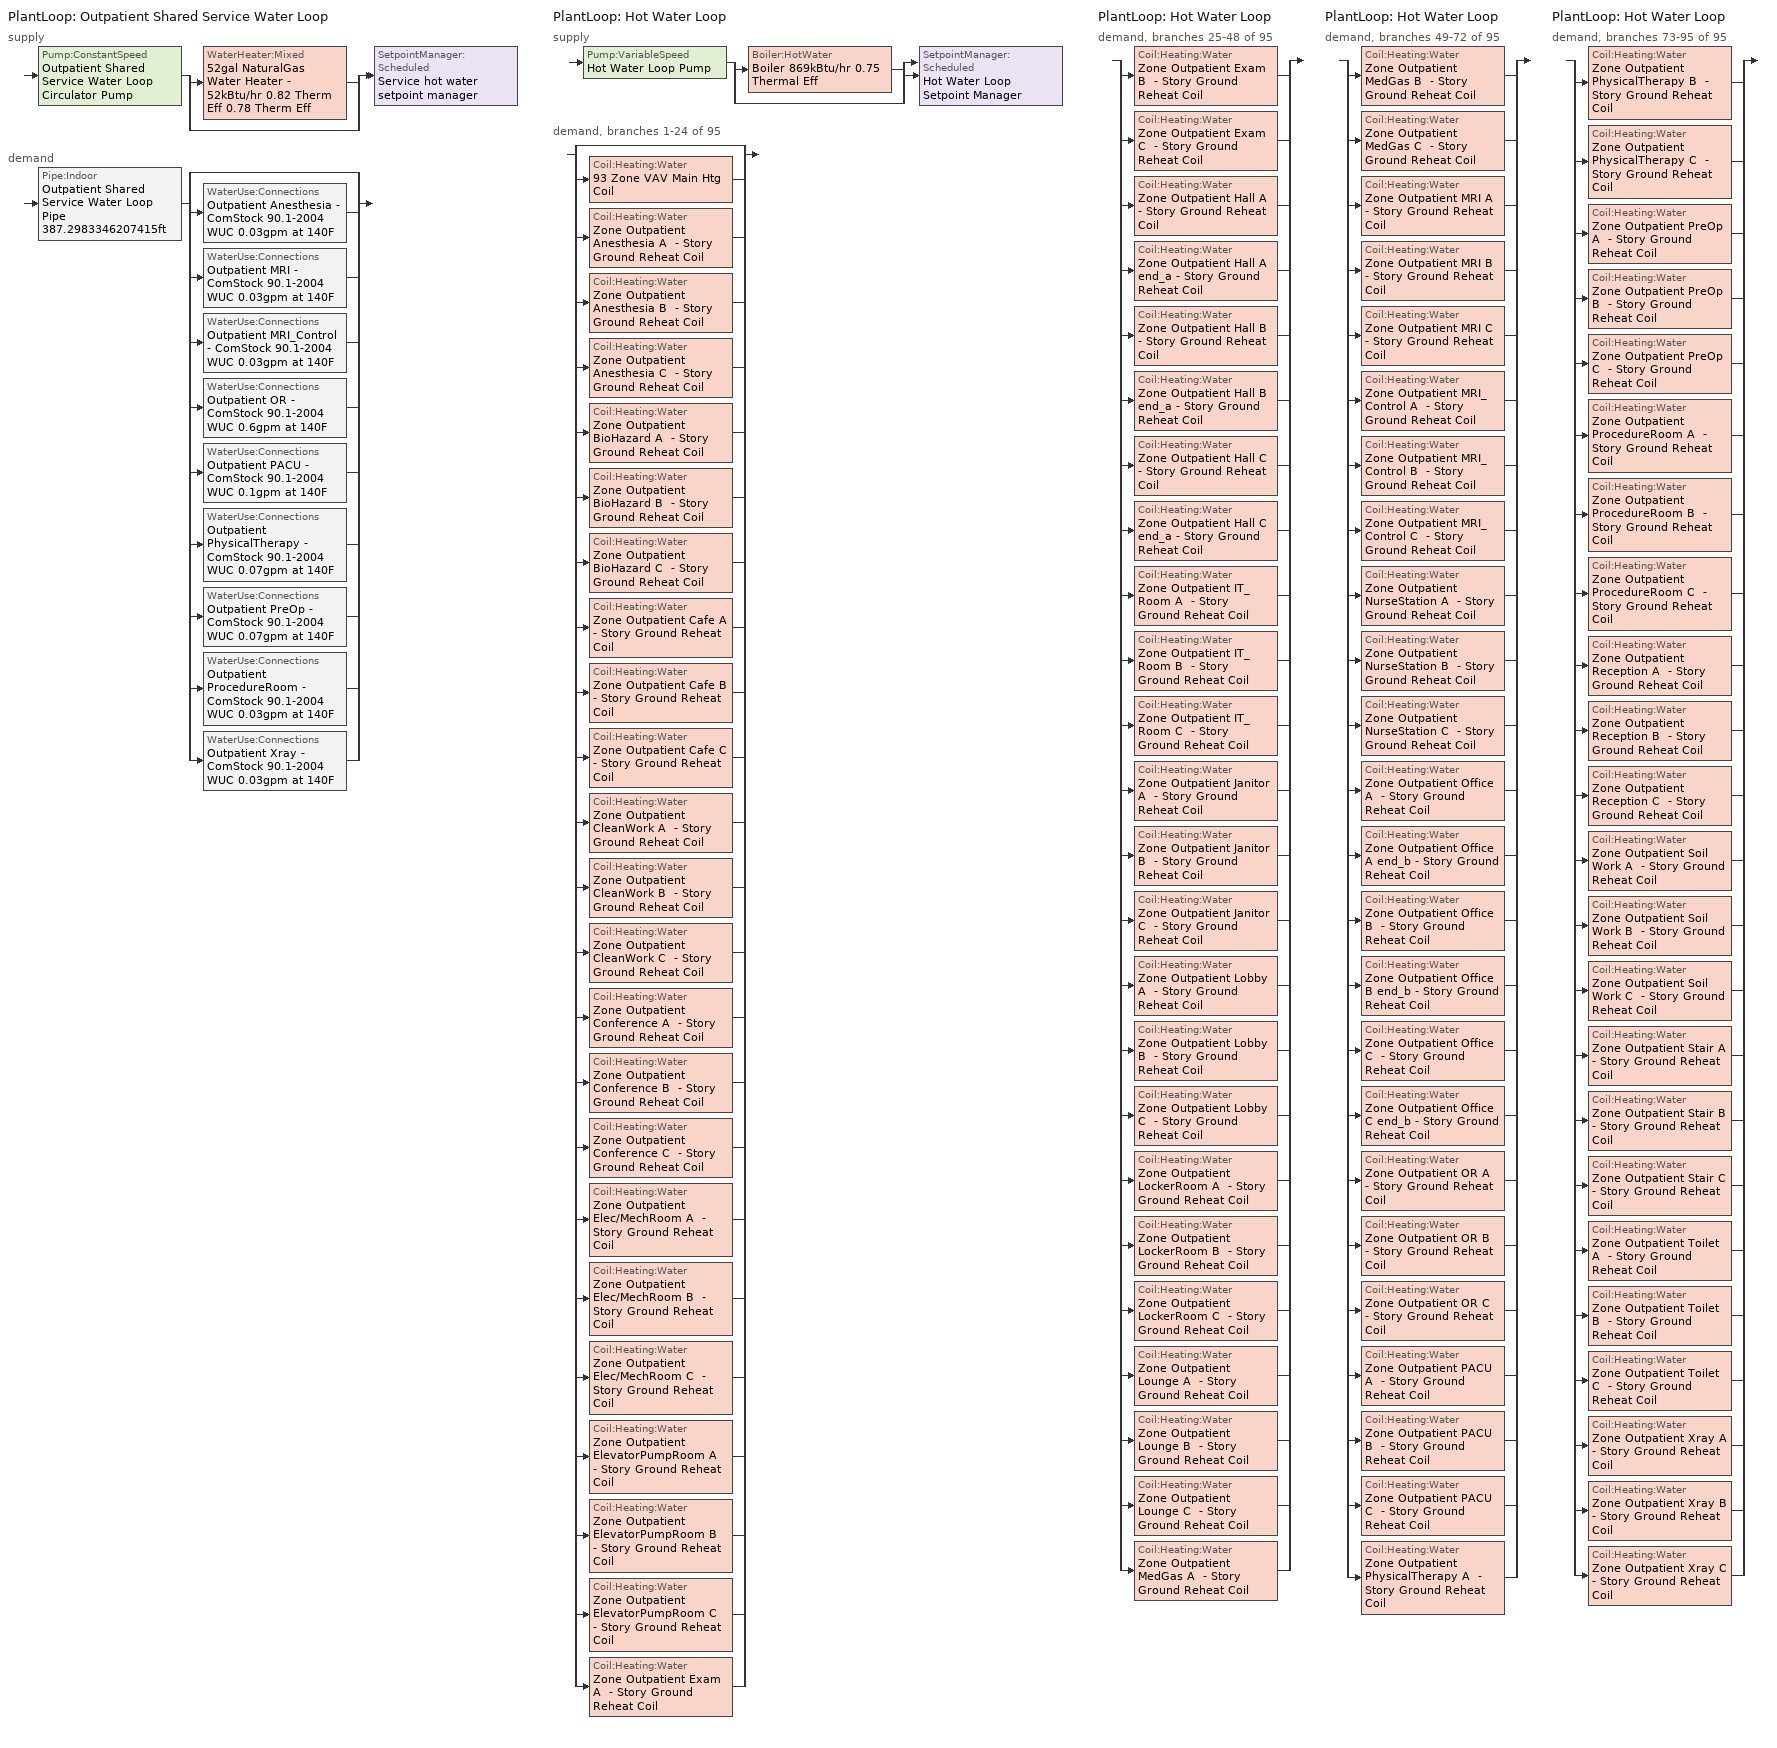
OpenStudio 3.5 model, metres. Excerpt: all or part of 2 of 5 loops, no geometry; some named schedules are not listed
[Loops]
PlantLoop 'Outpatient Shared Service Water Loop'
 supply: Pump:ConstantSpeed 'Outpatient Shared Service Water Loop Circulator Pump' > split
  | WaterHeater:Mixed '52gal NaturalGas Water Heater - 52kBtu/hr 0.82 Therm Eff 0.78 Therm Eff'
  | bypass
  join > SetpointManager:Scheduled 'Service hot water setpoint manager'
 demand: Pipe:Indoor 'Outpatient Shared Service Water Loop Pipe 387.2983346207415ft' > split
  | bypass
  | WaterUse:Connections 'Outpatient Anesthesia - ComStock 90.1-2004 WUC 0.03gpm at 140F'
  | WaterUse:Connections 'Outpatient MRI - ComStock 90.1-2004 WUC 0.03gpm at 140F'
  | WaterUse:Connections 'Outpatient MRI_Control - ComStock 90.1-2004 WUC 0.03gpm at 140F'
  | WaterUse:Connections 'Outpatient OR - ComStock 90.1-2004 WUC 0.6gpm at 140F'
  | WaterUse:Connections 'Outpatient PACU - ComStock 90.1-2004 WUC 0.1gpm at 140F'
  | WaterUse:Connections 'Outpatient PhysicalTherapy - ComStock 90.1-2004 WUC 0.07gpm at 140F'
  | WaterUse:Connections 'Outpatient PreOp - ComStock 90.1-2004 WUC 0.07gpm at 140F'
  | WaterUse:Connections 'Outpatient ProcedureRoom - ComStock 90.1-2004 WUC 0.03gpm at 140F'
  | WaterUse:Connections 'Outpatient Xray - ComStock 90.1-2004 WUC 0.03gpm at 140F'
PlantLoop 'Hot Water Loop'
 supply: Pump:VariableSpeed 'Hot Water Loop Pump' > split
  | Boiler:HotWater 'Boiler 869kBtu/hr 0.75 Thermal Eff'
  | bypass
  join > SetpointManager:Scheduled 'Hot Water Loop Setpoint Manager'
 demand, branches 1-24 of 95: split
  | bypass
  | Coil:Heating:Water '93 Zone VAV Main Htg Coil'
  | Coil:Heating:Water 'Zone Outpatient Anesthesia A  - Story Ground Reheat Coil'
  | Coil:Heating:Water 'Zone Outpatient Anesthesia B  - Story Ground Reheat Coil'
  | Coil:Heating:Water 'Zone Outpatient Anesthesia C  - Story Ground Reheat Coil'
  | Coil:Heating:Water 'Zone Outpatient BioHazard A  - Story Ground Reheat Coil'
  | Coil:Heating:Water 'Zone Outpatient BioHazard B  - Story Ground Reheat Coil'
  | Coil:Heating:Water 'Zone Outpatient BioHazard C  - Story Ground Reheat Coil'
  | Coil:Heating:Water 'Zone Outpatient Cafe A  - Story Ground Reheat Coil'
  | Coil:Heating:Water 'Zone Outpatient Cafe B  - Story Ground Reheat Coil'
  | Coil:Heating:Water 'Zone Outpatient Cafe C  - Story Ground Reheat Coil'
  | Coil:Heating:Water 'Zone Outpatient CleanWork A  - Story Ground Reheat Coil'
  | Coil:Heating:Water 'Zone Outpatient CleanWork B  - Story Ground Reheat Coil'
  | Coil:Heating:Water 'Zone Outpatient CleanWork C  - Story Ground Reheat Coil'
  | Coil:Heating:Water 'Zone Outpatient Conference A  - Story Ground Reheat Coil'
  | Coil:Heating:Water 'Zone Outpatient Conference B  - Story Ground Reheat Coil'
  | Coil:Heating:Water 'Zone Outpatient Conference C  - Story Ground Reheat Coil'
  | Coil:Heating:Water 'Zone Outpatient Elec/MechRoom A  - Story Ground Reheat Coil'
  | Coil:Heating:Water 'Zone Outpatient Elec/MechRoom B  - Story Ground Reheat Coil'
  | Coil:Heating:Water 'Zone Outpatient Elec/MechRoom C  - Story Ground Reheat Coil'
  | Coil:Heating:Water 'Zone Outpatient ElevatorPumpRoom A  - Story Ground Reheat Coil'
  | Coil:Heating:Water 'Zone Outpatient ElevatorPumpRoom B  - Story Ground Reheat Coil'
  | Coil:Heating:Water 'Zone Outpatient ElevatorPumpRoom C  - Story Ground Reheat Coil'
  | Coil:Heating:Water 'Zone Outpatient Exam A  - Story Ground Reheat Coil'
PlantLoop 'Hot Water Loop'
 demand, branches 25-48 of 95: split
  | Coil:Heating:Water 'Zone Outpatient Exam B  - Story Ground Reheat Coil'
  | Coil:Heating:Water 'Zone Outpatient Exam C  - Story Ground Reheat Coil'
  | Coil:Heating:Water 'Zone Outpatient Hall A  - Story Ground Reheat Coil'
  | Coil:Heating:Water 'Zone Outpatient Hall A end_a - Story Ground Reheat Coil'
  | Coil:Heating:Water 'Zone Outpatient Hall B  - Story Ground Reheat Coil'
  | Coil:Heating:Water 'Zone Outpatient Hall B end_a - Story Ground Reheat Coil'
  | Coil:Heating:Water 'Zone Outpatient Hall C  - Story Ground Reheat Coil'
  | Coil:Heating:Water 'Zone Outpatient Hall C end_a - Story Ground Reheat Coil'
  | Coil:Heating:Water 'Zone Outpatient IT_Room A  - Story Ground Reheat Coil'
  | Coil:Heating:Water 'Zone Outpatient IT_Room B  - Story Ground Reheat Coil'
  | Coil:Heating:Water 'Zone Outpatient IT_Room C  - Story Ground Reheat Coil'
  | Coil:Heating:Water 'Zone Outpatient Janitor A  - Story Ground Reheat Coil'
  | Coil:Heating:Water 'Zone Outpatient Janitor B  - Story Ground Reheat Coil'
  | Coil:Heating:Water 'Zone Outpatient Janitor C  - Story Ground Reheat Coil'
  | Coil:Heating:Water 'Zone Outpatient Lobby A  - Story Ground Reheat Coil'
  | Coil:Heating:Water 'Zone Outpatient Lobby B  - Story Ground Reheat Coil'
  | Coil:Heating:Water 'Zone Outpatient Lobby C  - Story Ground Reheat Coil'
  | Coil:Heating:Water 'Zone Outpatient LockerRoom A  - Story Ground Reheat Coil'
  | Coil:Heating:Water 'Zone Outpatient LockerRoom B  - Story Ground Reheat Coil'
  | Coil:Heating:Water 'Zone Outpatient LockerRoom C  - Story Ground Reheat Coil'
  | Coil:Heating:Water 'Zone Outpatient Lounge A  - Story Ground Reheat Coil'
  | Coil:Heating:Water 'Zone Outpatient Lounge B  - Story Ground Reheat Coil'
  | Coil:Heating:Water 'Zone Outpatient Lounge C  - Story Ground Reheat Coil'
  | Coil:Heating:Water 'Zone Outpatient MedGas A  - Story Ground Reheat Coil'
PlantLoop 'Hot Water Loop'
 demand, branches 49-72 of 95: split
  | Coil:Heating:Water 'Zone Outpatient MedGas B  - Story Ground Reheat Coil'
  | Coil:Heating:Water 'Zone Outpatient MedGas C  - Story Ground Reheat Coil'
  | Coil:Heating:Water 'Zone Outpatient MRI A  - Story Ground Reheat Coil'
  | Coil:Heating:Water 'Zone Outpatient MRI B  - Story Ground Reheat Coil'
  | Coil:Heating:Water 'Zone Outpatient MRI C  - Story Ground Reheat Coil'
  | Coil:Heating:Water 'Zone Outpatient MRI_Control A  - Story Ground Reheat Coil'
  | Coil:Heating:Water 'Zone Outpatient MRI_Control B  - Story Ground Reheat Coil'
  | Coil:Heating:Water 'Zone Outpatient MRI_Control C  - Story Ground Reheat Coil'
  | Coil:Heating:Water 'Zone Outpatient NurseStation A  - Story Ground Reheat Coil'
  | Coil:Heating:Water 'Zone Outpatient NurseStation B  - Story Ground Reheat Coil'
  | Coil:Heating:Water 'Zone Outpatient NurseStation C  - Story Ground Reheat Coil'
  | Coil:Heating:Water 'Zone Outpatient Office A  - Story Ground Reheat Coil'
  | Coil:Heating:Water 'Zone Outpatient Office A end_b - Story Ground Reheat Coil'
  | Coil:Heating:Water 'Zone Outpatient Office B  - Story Ground Reheat Coil'
  | Coil:Heating:Water 'Zone Outpatient Office B end_b - Story Ground Reheat Coil'
  | Coil:Heating:Water 'Zone Outpatient Office C  - Story Ground Reheat Coil'
  | Coil:Heating:Water 'Zone Outpatient Office C end_b - Story Ground Reheat Coil'
  | Coil:Heating:Water 'Zone Outpatient OR A  - Story Ground Reheat Coil'
  | Coil:Heating:Water 'Zone Outpatient OR B  - Story Ground Reheat Coil'
  | Coil:Heating:Water 'Zone Outpatient OR C  - Story Ground Reheat Coil'
  | Coil:Heating:Water 'Zone Outpatient PACU A  - Story Ground Reheat Coil'
  | Coil:Heating:Water 'Zone Outpatient PACU B  - Story Ground Reheat Coil'
  | Coil:Heating:Water 'Zone Outpatient PACU C  - Story Ground Reheat Coil'
  | Coil:Heating:Water 'Zone Outpatient PhysicalTherapy A  - Story Ground Reheat Coil'
PlantLoop 'Hot Water Loop'
 demand, branches 73-95 of 95: split
  | Coil:Heating:Water 'Zone Outpatient PhysicalTherapy B  - Story Ground Reheat Coil'
  | Coil:Heating:Water 'Zone Outpatient PhysicalTherapy C  - Story Ground Reheat Coil'
  | Coil:Heating:Water 'Zone Outpatient PreOp A  - Story Ground Reheat Coil'
  | Coil:Heating:Water 'Zone Outpatient PreOp B  - Story Ground Reheat Coil'
  | Coil:Heating:Water 'Zone Outpatient PreOp C  - Story Ground Reheat Coil'
  | Coil:Heating:Water 'Zone Outpatient ProcedureRoom A  - Story Ground Reheat Coil'
  | Coil:Heating:Water 'Zone Outpatient ProcedureRoom B  - Story Ground Reheat Coil'
  | Coil:Heating:Water 'Zone Outpatient ProcedureRoom C  - Story Ground Reheat Coil'
  | Coil:Heating:Water 'Zone Outpatient Reception A  - Story Ground Reheat Coil'
  | Coil:Heating:Water 'Zone Outpatient Reception B  - Story Ground Reheat Coil'
  | Coil:Heating:Water 'Zone Outpatient Reception C  - Story Ground Reheat Coil'
  | Coil:Heating:Water 'Zone Outpatient Soil Work A  - Story Ground Reheat Coil'
  | Coil:Heating:Water 'Zone Outpatient Soil Work B  - Story Ground Reheat Coil'
  | Coil:Heating:Water 'Zone Outpatient Soil Work C  - Story Ground Reheat Coil'
  | Coil:Heating:Water 'Zone Outpatient Stair A  - Story Ground Reheat Coil'
  | Coil:Heating:Water 'Zone Outpatient Stair B  - Story Ground Reheat Coil'
  | Coil:Heating:Water 'Zone Outpatient Stair C  - Story Ground Reheat Coil'
  | Coil:Heating:Water 'Zone Outpatient Toilet A  - Story Ground Reheat Coil'
  | Coil:Heating:Water 'Zone Outpatient Toilet B  - Story Ground Reheat Coil'
  | Coil:Heating:Water 'Zone Outpatient Toilet C  - Story Ground Reheat Coil'
  | Coil:Heating:Water 'Zone Outpatient Xray A  - Story Ground Reheat Coil'
  | Coil:Heating:Water 'Zone Outpatient Xray B  - Story Ground Reheat Coil'
  | Coil:Heating:Water 'Zone Outpatient Xray C  - Story Ground Reheat Coil'
[Construction]
Copper pipe 0.75in type L with 0.5in fiberglass batt: Fiberglass batt 0.5in, Copper pipe 0.75in type L
[Material] Roughness=Smooth; Thermal Absorptance=0.9; Solar Absorptance=0.7; Visible Absorptance=0.7
Name | Thickness {m} | Conductivity {W/m-K} | Density {kg/m3} | Specific Heat {J/kg-K}
Copper pipe 0.75in type L | 0.001143 | 386 | 8906.27 | 385.1856
Fiberglass batt 0.5in | 0.0127 | 0.0663448 | 11.2129 | 837.36
[Sizing:Zone] Zone Cooling Design Supply Air Temperature Input Method=SupplyAirTemperature; Zone Cooling Design Supply Air Temperature {C}=14; Zone Cooling Design Supply Air Temperature Difference {deltaC}=11.11; Zone Heating Design Supply Air Temperature Input Method=SupplyAirTemperature; Zone Heating Design Supply Air Temperature {C}=40; Zone Heating Design Supply Air Temperature Difference {deltaC}=11.11; Zone Cooling Design Supply Air Humidity Ratio {kg-H2O/kg-air}=0.0085; Zone Heating Design Supply Air Humidity Ratio {kg-H2O/kg-air}=0.008; Cooling Design Air Flow Method=DesignDay; Heating Design Air Flow Method=DesignDay; Account for Dedicated Outdoor Air System=No; Dedicated Outdoor Air System Control Strategy=NeutralSupplyAir; Dedicated Outdoor Air Low Setpoint Temperature for Design {C}=autosize; Dedicated Outdoor Air High Setpoint Temperature for Design {C}=autosize; Zone Load Sizing Method=Sensible Load Only No Latent Load; Zone Latent Cooling Design Supply Air Humidity Ratio Input Method=HumidityRatioDifference; Zone Cooling Design Supply Air Humidity Ratio Difference {kgWater/kgDryAir}=0.005; Zone Latent Heating Design Supply Air Humidity Ratio Input Method=HumidityRatioDifference; Zone Humidification Design Supply Air Humidity Ratio Difference {kgWater/kgDryAir}=0.005
Zone Outpatient DressingRoom A  - Story Ground; Zone Outpatient DressingRoom B  - Story Ground; Zone Outpatient DressingRoom C  - Story Ground
[WaterUse:Connections]
Name | Water Use Equipment Name 1
Outpatient Anesthesia - ComStock 90.1-2004 WUC 0.03gpm at 140F | Outpatient Anesthesia - ComStock 90.1-2004 Service Water Use 0.03gpm at 140F
Outpatient MRI - ComStock 90.1-2004 WUC 0.03gpm at 140F | Outpatient MRI - ComStock 90.1-2004 Service Water Use 0.03gpm at 140F
Outpatient MRI_Control - ComStock 90.1-2004 WUC 0.03gpm at 140F | Outpatient MRI_Control - ComStock 90.1-2004 Service Water Use 0.03gpm at 140F
Outpatient OR - ComStock 90.1-2004 WUC 0.6gpm at 140F | Outpatient OR - ComStock 90.1-2004 Service Water Use 0.6gpm at 140F
Outpatient PACU - ComStock 90.1-2004 WUC 0.1gpm at 140F | Outpatient PACU - ComStock 90.1-2004 Service Water Use 0.1gpm at 140F
Outpatient PhysicalTherapy - ComStock 90.1-2004 WUC 0.07gpm at 140F | Outpatient PhysicalTherapy - ComStock 90.1-2004 Service Water Use 0.07gpm at 140F
Outpatient PreOp - ComStock 90.1-2004 WUC 0.07gpm at 140F | Outpatient PreOp - ComStock 90.1-2004 Service Water Use 0.07gpm at 140F
Outpatient ProcedureRoom - ComStock 90.1-2004 WUC 0.03gpm at 140F | Outpatient ProcedureRoom - ComStock 90.1-2004 Service Water Use 0.03gpm at 140F
Outpatient Xray - ComStock 90.1-2004 WUC 0.03gpm at 140F | Outpatient Xray - ComStock 90.1-2004 Service Water Use 0.03gpm at 140F
[WaterUse:Equipment:Definition] Sensible Fraction Schedule=Fraction Sensible - 0.2; Latent Fraction Schedule=Fraction Latent - 0.05
Name | Peak Flow Rate {m3/s} | Target Temperature Schedule
Outpatient Anesthesia - ComStock 90.1-2004 Service Water Use Def 0.03gpm | 2.07152e-06 | Mixed Water At Faucet Temp - 140F
Outpatient MRI - ComStock 90.1-2004 Service Water Use Def 0.03gpm | 2.09252e-06 | Mixed Water At Faucet Temp - 140F 1
Outpatient MRI_Control - ComStock 90.1-2004 Service Water Use Def 0.03gpm | 2.09997e-06 | Mixed Water At Faucet Temp - 140F 2
Outpatient OR - ComStock 90.1-2004 Service Water Use Def 0.6gpm | 3.78464e-05 | Mixed Water At Faucet Temp - 140F 3
Outpatient PACU - ComStock 90.1-2004 Service Water Use Def 0.1gpm | 6.31743e-06 | Mixed Water At Faucet Temp - 140F 4
Outpatient PhysicalTherapy - ComStock 90.1-2004 Service Water Use Def 0.07gpm | 4.20233e-06 | Mixed Water At Faucet Temp - 140F 5
Outpatient PreOp - ComStock 90.1-2004 Service Water Use Def 0.07gpm | 4.21258e-06 | Mixed Water At Faucet Temp - 140F 6
Outpatient ProcedureRoom - ComStock 90.1-2004 Service Water Use Def 0.03gpm | 2.11345e-06 | Mixed Water At Faucet Temp - 140F 7
Outpatient Xray - ComStock 90.1-2004 Service Water Use Def 0.03gpm | 2.10339e-06 | Mixed Water At Faucet Temp - 140F 8
[WaterUse:Equipment] Flow Rate Fraction Schedule=OutPatientHealthCare BLDG_SWH_SCH
Name | Water Use Equipment Definition
Outpatient Anesthesia - ComStock 90.1-2004 Service Water Use 0.03gpm at 140F | Outpatient Anesthesia - ComStock 90.1-2004 Service Water Use Def 0.03gpm
Outpatient MRI - ComStock 90.1-2004 Service Water Use 0.03gpm at 140F | Outpatient MRI - ComStock 90.1-2004 Service Water Use Def 0.03gpm
Outpatient MRI_Control - ComStock 90.1-2004 Service Water Use 0.03gpm at 140F | Outpatient MRI_Control - ComStock 90.1-2004 Service Water Use Def 0.03gpm
Outpatient OR - ComStock 90.1-2004 Service Water Use 0.6gpm at 140F | Outpatient OR - ComStock 90.1-2004 Service Water Use Def 0.6gpm
Outpatient PACU - ComStock 90.1-2004 Service Water Use 0.1gpm at 140F | Outpatient PACU - ComStock 90.1-2004 Service Water Use Def 0.1gpm
Outpatient PhysicalTherapy - ComStock 90.1-2004 Service Water Use 0.07gpm at 140F | Outpatient PhysicalTherapy - ComStock 90.1-2004 Service Water Use Def 0.07gpm
Outpatient PreOp - ComStock 90.1-2004 Service Water Use 0.07gpm at 140F | Outpatient PreOp - ComStock 90.1-2004 Service Water Use Def 0.07gpm
Outpatient ProcedureRoom - ComStock 90.1-2004 Service Water Use 0.03gpm at 140F | Outpatient ProcedureRoom - ComStock 90.1-2004 Service Water Use Def 0.03gpm
Outpatient Xray - ComStock 90.1-2004 Service Water Use 0.03gpm at 140F | Outpatient Xray - ComStock 90.1-2004 Service Water Use Def 0.03gpm
[PlantLoop] Glycol Concentration=0; Minimum Loop Temperature {C}=10; Plant Loop Volume {m3}=Autocalculate; Load Distribution Scheme=Optimal
Name | Maximum Loop Temperature {C} | Fluid Type
Outpatient Shared Service Water Loop | 60
Hot Water Loop |  | Water
[Sizing:Plant] Loop Type=Heating; Sizing Option=NonCoincident; Zone Timesteps in Averaging Window=1; Coincident Sizing Factor Mode=None
Name | Design Loop Exit Temperature {C} | Loop Design Temperature Difference {deltaC}
Outpatient Shared Service Water Loop | 60 | 5
Hot Water Loop | 82.2222 | 11.1111
[SetpointManager:Scheduled] Control Variable=Temperature
Name | Schedule | Setpoint Node or NodeList
Service hot water setpoint manager | Service Water Loop Temp - 140F | Outpatient Shared Service Water Loop Supply Outlet Node
Hot Water Loop Setpoint Manager | Hot Water Loop Temp - 180F | Hot Water Loop Supply Outlet Node
[Pump:ConstantSpeed]
Outpatient Shared Service Water Loop Circulator Pump: Rated Flow Rate {m3/s}=autosize; Rated Pump Head {Pa}=29890.7; Rated Power Consumption {W}=autosize; Motor Efficiency=0.825; Fraction of Motor Inefficiencies to Fluid Stream=0; Pump Control Type=Intermittent; Design Power Sizing Method=PowerPerFlowPerPressure; Design Electric Power per Unit Flow Rate {W/(m3/s)}=348701.1; Design Shaft Power per Unit Flow Rate per Unit Head {W-s/m3-Pa}=1.28205
[WaterHeater:Mixed]
52gal NaturalGas Water Heater - 52kBtu/hr 0.82 Therm Eff 0.78 Therm Eff: Tank Volume {m3}=0.19546; Setpoint Temperature Schedule=Service Water Loop Temp - 140F; Deadband Temperature Difference {deltaC}=2; Maximum Temperature Limit {C}=60; Heater Control Type=Cycle; Heater Maximum Capacity {W}=15132.7; Heater Fuel Type=NaturalGas; Heater Thermal Efficiency=0.78; Off Cycle Parasitic Fuel Consumption Rate {W}=0; Off Cycle Parasitic Fuel Type=NaturalGas; Off Cycle Parasitic Heat Fraction to Tank=0; On Cycle Parasitic Fuel Consumption Rate {W}=0; On Cycle Parasitic Fuel Type=NaturalGas; On Cycle Parasitic Heat Fraction to Tank=0; Ambient Temperature Indicator=Schedule; Ambient Temperature Schedule=Water Heater Ambient Temp Schedule - 70f; Off Cycle Loss Coefficient to Ambient Temperature {W/K}=5.99799; On Cycle Loss Coefficient to Ambient Temperature {W/K}=5.99799; Use Side Effectiveness=1; Source Side Effectiveness=1; Use Side Design Flow Rate {m3/s}=autosize; Source Side Design Flow Rate {m3/s}=autosize; Indirect Water Heating Recovery Time {hr}=1.5; Source Side Flow Control Mode=IndirectHeatPrimarySetpoint
[WaterHeater:Sizing]
52gal NaturalGas Water Heater - 52kBtu/hr 0.82 Therm Eff 0.78 Therm Eff: Design Mode=PeakDraw; Time Storage Can Meet Peak Draw {hr}=0.538503; Time for Tank Recovery {hr}=0; Nominal Tank Volume for Autosizing Plant Connections {m3}=1
[Pipe:Indoor]
Outpatient Shared Service Water Loop Pipe 387.2983346207415ft: Construction=Copper pipe 0.75in type L with 0.5in fiberglass batt; Environment Type=Schedule; Ambient Temperature Schedule=Outpatient Shared Service Water Loop Piping Air Temp - 70F; Ambient Air Velocity Schedule=Outpatient Shared Service Water Loop Piping Air Velocity - 0.67mph; Pipe Inside Diameter {m}=0.019939; Pipe Length {m}=118.049
[Pump:VariableSpeed]
Hot Water Loop Pump: Rated Pump Head {Pa}=179344; Motor Efficiency=0.84; Pump Control Type=Intermittent; Skin Loss Radiative Fraction=0.5; Design Power Sizing Method=PowerPerFlowPerPressure; Design Electric Power per Unit Flow Rate {W/(m3/s)}=348701.1; Design Shaft Power per Unit Flow Rate per Unit Head {W-s/m3-Pa}=1.28205; Design Minimum Flow Rate Fraction=0
[Boiler:HotWater]
Boiler 869kBtu/hr 0.75 Thermal Eff: Fuel Type=NaturalGas; Nominal Thermal Efficiency=0.75; Efficiency Curve Temperature Evaluation Variable=LeavingBoiler; Normalized Boiler Efficiency Curve=Boiler with No Minimum Turndown; Minimum Part Load Ratio=0; Maximum Part Load Ratio=1.2; Optimum Part Load Ratio=1; Water Outlet Upper Temperature Limit {C}=95; Boiler Flow Mode=LeavingSetpointModulated; Parasitic Electric Load {W}=0; Sizing Factor=1
[Coil:Heating:Water] Availability Schedule=Always On Discrete; Rated Inlet Water Temperature {C}=82.2222; Rated Outlet Water Temperature {C}=71.1111
Name | Rated Inlet Air Temperature {C} | Rated Outlet Air Temperature {C}
93 Zone VAV Main Htg Coil | 7.22222 | 12.7778
Zone Outpatient Anesthesia A  - Story Ground Reheat Coil; Zone Outpatient Anesthesia B  - Story Ground Reheat Coil; Zone Outpatient Anesthesia C  - Story Ground Reheat Coil; Zone Outpatient BioHazard A  - Story Ground Reheat Coil; Zone Outpatient BioHazard B  - Story Ground Reheat Coil; Zone Outpatient BioHazard C  - Story Ground Reheat Coil; Zone Outpatient Cafe A  - Story Ground Reheat Coil; Zone Outpatient Cafe B  - Story Ground Reheat Coil; Zone Outpatient Cafe C  - Story Ground Reheat Coil; Zone Outpatient CleanWork A  - Story Ground Reheat Coil; Zone Outpatient CleanWork B  - Story Ground Reheat Coil; Zone Outpatient CleanWork C  - Story Ground Reheat Coil; Zone Outpatient Conference A  - Story Ground Reheat Coil; Zone Outpatient Conference B  - Story Ground Reheat Coil; Zone Outpatient Conference C  - Story Ground Reheat Coil; Zone Outpatient Elec/MechRoom A  - Story Ground Reheat Coil; Zone Outpatient Elec/MechRoom B  - Story Ground Reheat Coil; Zone Outpatient Elec/MechRoom C  - Story Ground Reheat Coil; Zone Outpatient ElevatorPumpRoom A  - Story Ground Reheat Coil; Zone Outpatient ElevatorPumpRoom B  - Story Ground Reheat Coil; Zone Outpatient ElevatorPumpRoom C  - Story Ground Reheat Coil; Zone Outpatient Exam A  - Story Ground Reheat Coil; Zone Outpatient Exam B  - Story Ground Reheat Coil; Zone Outpatient Exam C  - Story Ground Reheat Coil; Zone Outpatient Hall A  - Story Ground Reheat Coil; Zone Outpatient Hall A end_a - Story Ground Reheat Coil; Zone Outpatient Hall B  - Story Ground Reheat Coil; Zone Outpatient Hall B end_a - Story Ground Reheat Coil; Zone Outpatient Hall C  - Story Ground Reheat Coil; Zone Outpatient Hall C end_a - Story Ground Reheat Coil; Zone Outpatient IT_Room A  - Story Ground Reheat Coil; Zone Outpatient IT_Room B  - Story Ground Reheat Coil; Zone Outpatient IT_Room C  - Story Ground Reheat Coil; Zone Outpatient Janitor A  - Story Ground Reheat Coil; Zone Outpatient Janitor B  - Story Ground Reheat Coil; Zone Outpatient Janitor C  - Story Ground Reheat Coil; Zone Outpatient Lobby A  - Story Ground Reheat Coil; Zone Outpatient Lobby B  - Story Ground Reheat Coil; Zone Outpatient Lobby C  - Story Ground Reheat Coil; Zone Outpatient LockerRoom A  - Story Ground Reheat Coil; Zone Outpatient LockerRoom B  - Story Ground Reheat Coil; Zone Outpatient LockerRoom C  - Story Ground Reheat Coil; Zone Outpatient Lounge A  - Story Ground Reheat Coil; Zone Outpatient Lounge B  - Story Ground Reheat Coil; Zone Outpatient Lounge C  - Story Ground Reheat Coil; Zone Outpatient MedGas A  - Story Ground Reheat Coil; Zone Outpatient MedGas B  - Story Ground Reheat Coil; Zone Outpatient MedGas C  - Story Ground Reheat Coil; Zone Outpatient MRI A  - Story Ground Reheat Coil; Zone Outpatient MRI B  - Story Ground Reheat Coil; Zone Outpatient MRI C  - Story Ground Reheat Coil; Zone Outpatient MRI_Control A  - Story Ground Reheat Coil; Zone Outpatient MRI_Control B  - Story Ground Reheat Coil; Zone Outpatient MRI_Control C  - Story Ground Reheat Coil; Zone Outpatient NurseStation A  - Story Ground Reheat Coil; Zone Outpatient NurseStation B  - Story Ground Reheat Coil; Zone Outpatient NurseStation C  - Story Ground Reheat Coil; Zone Outpatient Office A  - Story Ground Reheat Coil; Zone Outpatient Office A end_b - Story Ground Reheat Coil; Zone Outpatient Office B  - Story Ground Reheat Coil; Zone Outpatient Office B end_b - Story Ground Reheat Coil; Zone Outpatient Office C  - Story Ground Reheat Coil; Zone Outpatient Office C end_b - Story Ground Reheat Coil; Zone Outpatient OR A  - Story Ground Reheat Coil; Zone Outpatient OR B  - Story Ground Reheat Coil; Zone Outpatient OR C  - Story Ground Reheat Coil; Zone Outpatient PACU A  - Story Ground Reheat Coil; Zone Outpatient PACU B  - Story Ground Reheat Coil; Zone Outpatient PACU C  - Story Ground Reheat Coil; Zone Outpatient PhysicalTherapy A  - Story Ground Reheat Coil; Zone Outpatient PhysicalTherapy B  - Story Ground Reheat Coil; Zone Outpatient PhysicalTherapy C  - Story Ground Reheat Coil; Zone Outpatient PreOp A  - Story Ground Reheat Coil; Zone Outpatient PreOp B  - Story Ground Reheat Coil; Zone Outpatient PreOp C  - Story Ground Reheat Coil; Zone Outpatient ProcedureRoom A  - Story Ground Reheat Coil; Zone Outpatient ProcedureRoom B  - Story Ground Reheat Coil; Zone Outpatient ProcedureRoom C  - Story Ground Reheat Coil; Zone Outpatient Reception A  - Story Ground Reheat Coil; Zone Outpatient Reception B  - Story Ground Reheat Coil; Zone Outpatient Reception C  - Story Ground Reheat Coil; Zone Outpatient Soil Work A  - Story Ground Reheat Coil; Zone Outpatient Soil Work B  - Story Ground Reheat Coil; Zone Outpatient Soil Work C  - Story Ground Reheat Coil; Zone Outpatient Stair A  - Story Ground Reheat Coil; Zone Outpatient Stair B  - Story Ground Reheat Coil; Zone Outpatient Stair C  - Story Ground Reheat Coil; Zone Outpatient Toilet A  - Story Ground Reheat Coil; Zone Outpatient Toilet B  - Story Ground Reheat Coil; Zone Outpatient Toilet C  - Story Ground Reheat Coil; Zone Outpatient Xray A  - Story Ground Reheat Coil; Zone Outpatient Xray B  - Story Ground Reheat Coil; Zone Outpatient Xray C  - Story Ground Reheat Coil | 12.7778 | 40
[Controller:WaterCoil] Action=Normal; Controller Convergence Tolerance {deltaC}=0.0001; Minimum Actuated Flow {m3/s}=0
Name | Water Coil
93 Zone VAV Main Htg Coil Controller | 93 Zone VAV Main Htg Coil
Zone Outpatient Anesthesia A  - Story Ground Reheat Coil Controller | Zone Outpatient Anesthesia A  - Story Ground Reheat Coil
Zone Outpatient Anesthesia B  - Story Ground Reheat Coil Controller | Zone Outpatient Anesthesia B  - Story Ground Reheat Coil
Zone Outpatient Anesthesia C  - Story Ground Reheat Coil Controller | Zone Outpatient Anesthesia C  - Story Ground Reheat Coil
Zone Outpatient BioHazard A  - Story Ground Reheat Coil Controller | Zone Outpatient BioHazard A  - Story Ground Reheat Coil
Zone Outpatient BioHazard B  - Story Ground Reheat Coil Controller | Zone Outpatient BioHazard B  - Story Ground Reheat Coil
Zone Outpatient BioHazard C  - Story Ground Reheat Coil Controller | Zone Outpatient BioHazard C  - Story Ground Reheat Coil
Zone Outpatient Cafe A  - Story Ground Reheat Coil Controller | Zone Outpatient Cafe A  - Story Ground Reheat Coil
Zone Outpatient Cafe B  - Story Ground Reheat Coil Controller | Zone Outpatient Cafe B  - Story Ground Reheat Coil
Zone Outpatient Cafe C  - Story Ground Reheat Coil Controller | Zone Outpatient Cafe C  - Story Ground Reheat Coil
Zone Outpatient CleanWork A  - Story Ground Reheat Coil Controller | Zone Outpatient CleanWork A  - Story Ground Reheat Coil
Zone Outpatient CleanWork B  - Story Ground Reheat Coil Controller | Zone Outpatient CleanWork B  - Story Ground Reheat Coil
Zone Outpatient CleanWork C  - Story Ground Reheat Coil Controller | Zone Outpatient CleanWork C  - Story Ground Reheat Coil
Zone Outpatient Conference A  - Story Ground Reheat Coil Controller | Zone Outpatient Conference A  - Story Ground Reheat Coil
Zone Outpatient Conference B  - Story Ground Reheat Coil Controller | Zone Outpatient Conference B  - Story Ground Reheat Coil
Zone Outpatient Conference C  - Story Ground Reheat Coil Controller | Zone Outpatient Conference C  - Story Ground Reheat Coil
Zone Outpatient Elec/MechRoom A  - Story Ground Reheat Coil Controller | Zone Outpatient Elec/MechRoom A  - Story Ground Reheat Coil
Zone Outpatient Elec/MechRoom B  - Story Ground Reheat Coil Controller | Zone Outpatient Elec/MechRoom B  - Story Ground Reheat Coil
Zone Outpatient Elec/MechRoom C  - Story Ground Reheat Coil Controller | Zone Outpatient Elec/MechRoom C  - Story Ground Reheat Coil
Zone Outpatient ElevatorPumpRoom A  - Story Ground Reheat Coil Controller | Zone Outpatient ElevatorPumpRoom A  - Story Ground Reheat Coil
Zone Outpatient ElevatorPumpRoom B  - Story Ground Reheat Coil Controller | Zone Outpatient ElevatorPumpRoom B  - Story Ground Reheat Coil
Zone Outpatient ElevatorPumpRoom C  - Story Ground Reheat Coil Controller | Zone Outpatient ElevatorPumpRoom C  - Story Ground Reheat Coil
Zone Outpatient Exam A  - Story Ground Reheat Coil Controller | Zone Outpatient Exam A  - Story Ground Reheat Coil
Zone Outpatient Exam B  - Story Ground Reheat Coil Controller | Zone Outpatient Exam B  - Story Ground Reheat Coil
Zone Outpatient Exam C  - Story Ground Reheat Coil Controller | Zone Outpatient Exam C  - Story Ground Reheat Coil
Zone Outpatient Hall A  - Story Ground Reheat Coil Controller | Zone Outpatient Hall A  - Story Ground Reheat Coil
Zone Outpatient Hall A end_a - Story Ground Reheat Coil Controller | Zone Outpatient Hall A end_a - Story Ground Reheat Coil
Zone Outpatient Hall B  - Story Ground Reheat Coil Controller | Zone Outpatient Hall B  - Story Ground Reheat Coil
Zone Outpatient Hall B end_a - Story Ground Reheat Coil Controller | Zone Outpatient Hall B end_a - Story Ground Reheat Coil
Zone Outpatient Hall C  - Story Ground Reheat Coil Controller | Zone Outpatient Hall C  - Story Ground Reheat Coil
Zone Outpatient Hall C end_a - Story Ground Reheat Coil Controller | Zone Outpatient Hall C end_a - Story Ground Reheat Coil
Zone Outpatient IT_Room A  - Story Ground Reheat Coil Controller | Zone Outpatient IT_Room A  - Story Ground Reheat Coil
Zone Outpatient IT_Room B  - Story Ground Reheat Coil Controller | Zone Outpatient IT_Room B  - Story Ground Reheat Coil
Zone Outpatient IT_Room C  - Story Ground Reheat Coil Controller | Zone Outpatient IT_Room C  - Story Ground Reheat Coil
Zone Outpatient Janitor A  - Story Ground Reheat Coil Controller | Zone Outpatient Janitor A  - Story Ground Reheat Coil
Zone Outpatient Janitor B  - Story Ground Reheat Coil Controller | Zone Outpatient Janitor B  - Story Ground Reheat Coil
Zone Outpatient Janitor C  - Story Ground Reheat Coil Controller | Zone Outpatient Janitor C  - Story Ground Reheat Coil
Zone Outpatient Lobby A  - Story Ground Reheat Coil Controller | Zone Outpatient Lobby A  - Story Ground Reheat Coil
Zone Outpatient Lobby B  - Story Ground Reheat Coil Controller | Zone Outpatient Lobby B  - Story Ground Reheat Coil
Zone Outpatient Lobby C  - Story Ground Reheat Coil Controller | Zone Outpatient Lobby C  - Story Ground Reheat Coil
Zone Outpatient LockerRoom A  - Story Ground Reheat Coil Controller | Zone Outpatient LockerRoom A  - Story Ground Reheat Coil
Zone Outpatient LockerRoom B  - Story Ground Reheat Coil Controller | Zone Outpatient LockerRoom B  - Story Ground Reheat Coil
Zone Outpatient LockerRoom C  - Story Ground Reheat Coil Controller | Zone Outpatient LockerRoom C  - Story Ground Reheat Coil
Zone Outpatient Lounge A  - Story Ground Reheat Coil Controller | Zone Outpatient Lounge A  - Story Ground Reheat Coil
Zone Outpatient Lounge B  - Story Ground Reheat Coil Controller | Zone Outpatient Lounge B  - Story Ground Reheat Coil
Zone Outpatient Lounge C  - Story Ground Reheat Coil Controller | Zone Outpatient Lounge C  - Story Ground Reheat Coil
Zone Outpatient MedGas A  - Story Ground Reheat Coil Controller | Zone Outpatient MedGas A  - Story Ground Reheat Coil
Zone Outpatient MedGas B  - Story Ground Reheat Coil Controller | Zone Outpatient MedGas B  - Story Ground Reheat Coil
Zone Outpatient MedGas C  - Story Ground Reheat Coil Controller | Zone Outpatient MedGas C  - Story Ground Reheat Coil
Zone Outpatient MRI A  - Story Ground Reheat Coil Controller | Zone Outpatient MRI A  - Story Ground Reheat Coil
Zone Outpatient MRI B  - Story Ground Reheat Coil Controller | Zone Outpatient MRI B  - Story Ground Reheat Coil
Zone Outpatient MRI C  - Story Ground Reheat Coil Controller | Zone Outpatient MRI C  - Story Ground Reheat Coil
Zone Outpatient MRI_Control A  - Story Ground Reheat Coil Controller | Zone Outpatient MRI_Control A  - Story Ground Reheat Coil
Zone Outpatient MRI_Control B  - Story Ground Reheat Coil Controller | Zone Outpatient MRI_Control B  - Story Ground Reheat Coil
Zone Outpatient MRI_Control C  - Story Ground Reheat Coil Controller | Zone Outpatient MRI_Control C  - Story Ground Reheat Coil
Zone Outpatient NurseStation A  - Story Ground Reheat Coil Controller | Zone Outpatient NurseStation A  - Story Ground Reheat Coil
Zone Outpatient NurseStation B  - Story Ground Reheat Coil Controller | Zone Outpatient NurseStation B  - Story Ground Reheat Coil
Zone Outpatient NurseStation C  - Story Ground Reheat Coil Controller | Zone Outpatient NurseStation C  - Story Ground Reheat Coil
Zone Outpatient Office A  - Story Ground Reheat Coil Controller | Zone Outpatient Office A  - Story Ground Reheat Coil
Zone Outpatient Office A end_b - Story Ground Reheat Coil Controller | Zone Outpatient Office A end_b - Story Ground Reheat Coil
Zone Outpatient Office B  - Story Ground Reheat Coil Controller | Zone Outpatient Office B  - Story Ground Reheat Coil
Zone Outpatient Office B end_b - Story Ground Reheat Coil Controller | Zone Outpatient Office B end_b - Story Ground Reheat Coil
Zone Outpatient Office C  - Story Ground Reheat Coil Controller | Zone Outpatient Office C  - Story Ground Reheat Coil
Zone Outpatient Office C end_b - Story Ground Reheat Coil Controller | Zone Outpatient Office C end_b - Story Ground Reheat Coil
Zone Outpatient OR A  - Story Ground Reheat Coil Controller | Zone Outpatient OR A  - Story Ground Reheat Coil
Zone Outpatient OR B  - Story Ground Reheat Coil Controller | Zone Outpatient OR B  - Story Ground Reheat Coil
Zone Outpatient OR C  - Story Ground Reheat Coil Controller | Zone Outpatient OR C  - Story Ground Reheat Coil
Zone Outpatient PACU A  - Story Ground Reheat Coil Controller | Zone Outpatient PACU A  - Story Ground Reheat Coil
Zone Outpatient PACU B  - Story Ground Reheat Coil Controller | Zone Outpatient PACU B  - Story Ground Reheat Coil
Zone Outpatient PACU C  - Story Ground Reheat Coil Controller | Zone Outpatient PACU C  - Story Ground Reheat Coil
Zone Outpatient PhysicalTherapy A  - Story Ground Reheat Coil Controller | Zone Outpatient PhysicalTherapy A  - Story Ground Reheat Coil
Zone Outpatient PhysicalTherapy B  - Story Ground Reheat Coil Controller | Zone Outpatient PhysicalTherapy B  - Story Ground Reheat Coil
Zone Outpatient PhysicalTherapy C  - Story Ground Reheat Coil Controller | Zone Outpatient PhysicalTherapy C  - Story Ground Reheat Coil
Zone Outpatient PreOp A  - Story Ground Reheat Coil Controller | Zone Outpatient PreOp A  - Story Ground Reheat Coil
Zone Outpatient PreOp B  - Story Ground Reheat Coil Controller | Zone Outpatient PreOp B  - Story Ground Reheat Coil
Zone Outpatient PreOp C  - Story Ground Reheat Coil Controller | Zone Outpatient PreOp C  - Story Ground Reheat Coil
Zone Outpatient ProcedureRoom A  - Story Ground Reheat Coil Controller | Zone Outpatient ProcedureRoom A  - Story Ground Reheat Coil
Zone Outpatient ProcedureRoom B  - Story Ground Reheat Coil Controller | Zone Outpatient ProcedureRoom B  - Story Ground Reheat Coil
Zone Outpatient ProcedureRoom C  - Story Ground Reheat Coil Controller | Zone Outpatient ProcedureRoom C  - Story Ground Reheat Coil
Zone Outpatient Reception A  - Story Ground Reheat Coil Controller | Zone Outpatient Reception A  - Story Ground Reheat Coil
Zone Outpatient Reception B  - Story Ground Reheat Coil Controller | Zone Outpatient Reception B  - Story Ground Reheat Coil
Zone Outpatient Reception C  - Story Ground Reheat Coil Controller | Zone Outpatient Reception C  - Story Ground Reheat Coil
Zone Outpatient Soil Work A  - Story Ground Reheat Coil Controller | Zone Outpatient Soil Work A  - Story Ground Reheat Coil
Zone Outpatient Soil Work B  - Story Ground Reheat Coil Controller | Zone Outpatient Soil Work B  - Story Ground Reheat Coil
Zone Outpatient Soil Work C  - Story Ground Reheat Coil Controller | Zone Outpatient Soil Work C  - Story Ground Reheat Coil
Zone Outpatient Stair A  - Story Ground Reheat Coil Controller | Zone Outpatient Stair A  - Story Ground Reheat Coil
Zone Outpatient Stair B  - Story Ground Reheat Coil Controller | Zone Outpatient Stair B  - Story Ground Reheat Coil
Zone Outpatient Stair C  - Story Ground Reheat Coil Controller | Zone Outpatient Stair C  - Story Ground Reheat Coil
Zone Outpatient Toilet A  - Story Ground Reheat Coil Controller | Zone Outpatient Toilet A  - Story Ground Reheat Coil
Zone Outpatient Toilet B  - Story Ground Reheat Coil Controller | Zone Outpatient Toilet B  - Story Ground Reheat Coil
Zone Outpatient Toilet C  - Story Ground Reheat Coil Controller | Zone Outpatient Toilet C  - Story Ground Reheat Coil
Zone Outpatient Xray A  - Story Ground Reheat Coil Controller | Zone Outpatient Xray A  - Story Ground Reheat Coil
Zone Outpatient Xray B  - Story Ground Reheat Coil Controller | Zone Outpatient Xray B  - Story Ground Reheat Coil
Zone Outpatient Xray C  - Story Ground Reheat Coil Controller | Zone Outpatient Xray C  - Story Ground Reheat Coil
[AvailabilityManager:NightCycle]
Availability Manager Night Cycle 1: Applicability Schedule=Always On Discrete; Control Type=CycleOnAny; Thermostat Tolerance {deltaC}=1; Cycling Run Time {s}=1800
[EnergyManagementSystem:Sensor]
OAT: Output Variable or Output Meter Index Key=Environment; Output Variable or Output Meter=Site Outdoor Air Drybulb Temperature
[EnergyManagementSystem:Actuator] Actuated Component Type=Schedule:Year; Actuated Component Control Type=Schedule Value
Name | Actuated Component
SYS93ZoneVAVHtgSch0 | OutPatientHealthCare HTGSETP_SCH_YES_OPTIMUM
SYS93ZoneVAVClgSch0 | OutPatientHealthCare CLGSETP_SCH_NO_SETBACK
SYS93ZoneVAVHtgSch1 | OutPatientHealthCare OR_HTGSETP_SCH
SYS93ZoneVAVClgSch1 | OutPatientHealthCare OR_CLGSETP_SCH
[EnergyManagementSystem:Program]
SYS93ZoneVAVOptimumStartProg0: IF DaylightSavings==0 && DayOfWeek>1 && Hour==5 && OAT<23.9 && OAT>1.7; SET SYS93ZoneVAVClgSch0 = 29.4; SET SYS93ZoneVAVHtgSch0 = 15.6; ELSEIF DaylightSavings==0 && DayOfWeek==1 && Hour==7 && OAT<23.9 && OAT>1.7; SET SYS93ZoneVAVClgSch0 = 29.4; SET SYS93ZoneVAVHtgSch0 = 15.6; ELSEIF DaylightSavings==1 && DayOfWeek>1 && Hour==4 && OAT<23.9 && OAT>1.7; SET SYS93ZoneVAVClgSch0 = 29.4; SET SYS93ZoneVAVHtgSch0 = 15.6; ELSEIF DaylightSavings==1 && DayOfWeek==1 && Hour==6 && OAT<23.9 && OAT>1.7; SET SYS93ZoneVAVClgSch0 = 29.4; SET SYS93ZoneVAVHtgSch0 = 15.6; ELSE; SET SYS93ZoneVAVClgSch0 = NULL; SET SYS93ZoneVAVHtgSch0 = NULL; ENDIF
SYS93ZoneVAVOptimumStartProg1: IF DaylightSavings==0 && DayOfWeek>1 && Hour==5 && OAT<23.9 && OAT>1.7; SET SYS93ZoneVAVClgSch1 = 29.4; SET SYS93ZoneVAVHtgSch1 = 15.6; ELSEIF DaylightSavings==0 && DayOfWeek==1 && Hour==7 && OAT<23.9 && OAT>1.7; SET SYS93ZoneVAVClgSch1 = 29.4; SET SYS93ZoneVAVHtgSch1 = 15.6; ELSEIF DaylightSavings==1 && DayOfWeek>1 && Hour==4 && OAT<23.9 && OAT>1.7; SET SYS93ZoneVAVClgSch1 = 29.4; SET SYS93ZoneVAVHtgSch1 = 15.6; ELSEIF DaylightSavings==1 && DayOfWeek==1 && Hour==6 && OAT<23.9 && OAT>1.7; SET SYS93ZoneVAVClgSch1 = 29.4; SET SYS93ZoneVAVHtgSch1 = 15.6; ELSE; SET SYS93ZoneVAVClgSch1 = NULL; SET SYS93ZoneVAVHtgSch1 = NULL; ENDIF
[EnergyManagementSystem:ProgramCallingManager]
SYS93ZoneVAVOptimumStartCallingManager0: BeginTimestepBeforePredictor; SYS93ZoneVAVOptimumStartProg0
SYS93ZoneVAVOptimumStartCallingManager1: BeginTimestepBeforePredictor; SYS93ZoneVAVOptimumStartProg1
[Schedule:Ruleset]
Name | Default Day Schedule | Summer Design Day Schedule | Winter Design Day Schedule
OutPatientHealthCare BLDG_SWH_SCH | OutPatientHealthCare BLDG_SWH_SCH Default | OutPatientHealthCare BLDG_SWH_SCH Summer Design Day | OutPatientHealthCare BLDG_SWH_SCH Winter Design Day
Fraction Sensible - 0.2 | Fraction Sensible - 0.2 Default
Fraction Latent - 0.05 | Fraction Latent - 0.05 Default
Mixed Water At Faucet Temp - 140F | Mixed Water At Faucet Temp - 140F Default
Mixed Water At Faucet Temp - 140F 1 | Mixed Water At Faucet Temp - 140F Default 1
Mixed Water At Faucet Temp - 140F 2 | Mixed Water At Faucet Temp - 140F Default 2
Mixed Water At Faucet Temp - 140F 3 | Mixed Water At Faucet Temp - 140F Default 3
Mixed Water At Faucet Temp - 140F 4 | Mixed Water At Faucet Temp - 140F Default 4
Mixed Water At Faucet Temp - 140F 5 | Mixed Water At Faucet Temp - 140F Default 5
Mixed Water At Faucet Temp - 140F 6 | Mixed Water At Faucet Temp - 140F Default 6
Mixed Water At Faucet Temp - 140F 7 | Mixed Water At Faucet Temp - 140F Default 7
Mixed Water At Faucet Temp - 140F 8 | Mixed Water At Faucet Temp - 140F Default 8
Service Water Loop Temp - 140F | Service Water Loop Temp - 140F Default
Water Heater Ambient Temp Schedule - 70f | Water Heater Ambient Temp Schedule - 70f Default
Outpatient Shared Service Water Loop Piping Air Temp - 70F | Outpatient Shared Service Water Loop Piping Air Temp - 70F Default
Outpatient Shared Service Water Loop Piping Air Velocity - 0.67mph | Outpatient Shared Service Water Loop Piping Air Velocity - 0.67mph Default
OutPatientHealthCare HTGSETP_SCH_YES_OPTIMUM | OutPatientHealthCare HTGSETP_SCH_YES_OPTIMUM Default | OutPatientHealthCare HTGSETP_SCH_YES_OPTIMUM Summer Design Day | OutPatientHealthCare HTGSETP_SCH_YES_OPTIMUM Winter Design Day
OutPatientHealthCare CLGSETP_SCH_NO_SETBACK | OutPatientHealthCare CLGSETP_SCH_NO_SETBACK Default | OutPatientHealthCare CLGSETP_SCH_NO_SETBACK Summer Design Day | OutPatientHealthCare CLGSETP_SCH_NO_SETBACK Winter Design Day
OutPatientHealthCare OR_HTGSETP_SCH | OutPatientHealthCare OR_HTGSETP_SCH Default | OutPatientHealthCare OR_HTGSETP_SCH Summer Design Day | OutPatientHealthCare OR_HTGSETP_SCH Winter Design Day
OutPatientHealthCare OR_CLGSETP_SCH | OutPatientHealthCare OR_CLGSETP_SCH Default | OutPatientHealthCare OR_CLGSETP_SCH Summer Design Day | OutPatientHealthCare OR_CLGSETP_SCH Winter Design Day
Hot Water Loop Temp - 180F | Hot Water Loop Temp - 180F Default
[Schedule:Day]
OutPatientHealthCare BLDG_SWH_SCH Default: Yes, 8, 15, 0.01, 8, 30, 0.05, 8, 45, 0.09, 9, 0, 0.13, 9, 15, 0.17, 9, 30, 0.2725, 9, 45, 0.375, 10, 0, 0.4775, 10, 15, 0.58, 10, 30, 0.6, 10, 45, 0.62, 11, 0, 0.64, 11, 15, 0.66, 11, 30, 0.7, 11, 45, 0.74, 12, 0, 0.78, 12, 15, 0.79, 12, 30, 0.8, 12, 45, 0.81, 13, 0, 0.82, 13, 15, 0.7925, 13, 30, 0.765, 13, 45, 0.7375, 14, 0, 0.71, 14, 15, 0.7375, 14, 30, 0.765, 14, 45, 0.7925, 15, 0, 0.82, 15, 15, 0.81, 15, 30, 0.8, 15, 45, 0.79, 16, 0, 0.78, 16, 15, 0.77, 16, 30, 0.76, 16, 45, 0.75, 17, 0, 0.74, 17, 15, 0.7125, 17, 30, 0.685, 17, 45, 0.6575, 18, 0, 0.63, 18, 15, 0.556667, 18, 30, 0.483333, 18, 45, 0.41, 19, 0, 0.3525, 19, 15, 0.295, 19, 30, 0.2375, 19, 45, 0.18, 21, 45, 0.18, 22, 0, 0.16, 22, 15, 0.14, 22, 30, 0.12, 22, 45, 0.1, 23, 0, 0.0775, 23, 15, 0.055, 23, 30, 0.0325, 23, 45, 0.01, 24, 0, 0.01
OutPatientHealthCare BLDG_SWH_SCH Summer Design Day: 7, 0, 0.01, 8, 0, 0.17, 9, 0, 0.58, 10, 0, 0.66, 11, 0, 0.78, 12, 0, 0.82, 13, 0, 0.71, 14, 0, 0.82, 15, 0, 0.78, 16, 0, 0.74, 17, 0, 0.63, 18, 0, 0.41, 21, 0, 0.18, 22, 0, 0.1, 24, 0, 0.01
OutPatientHealthCare BLDG_SWH_SCH Winter Design Day: 8, 0, 0.01, 9, 0, 0.2, 10, 0, 0.28, 12, 0, 0.3, 14, 0, 0.24, 17, 0, 0.23, 18, 0, 0.1, 24, 0, 0.01
OutPatientHealthCare BLDG_SWH_SCH WntrDsn|Sat Day; autogen Schedule Rule 20 2_day_sch: Yes, 7, 30, 0.01, 7, 45, 0.0575, 8, 0, 0.105, 8, 15, 0.1525, 8, 30, 0.2, 8, 45, 0.22, 9, 0, 0.24, 9, 15, 0.26, 9, 30, 0.28, 9, 45, 0.285, 10, 0, 0.29, 10, 15, 0.295, 10, 30, 0.3, 11, 0, 0.3, 11, 15, 0.2925, 11, 30, 0.285, 11, 45, 0.2775, 12, 0, 0.27, 12, 15, 0.2625, 12, 30, 0.255, 12, 45, 0.2475, 13, 0, 0.24, 13, 15, 0.23875, 13, 30, 0.2375, 13, 45, 0.23625, 14, 0, 0.235, 14, 15, 0.23375, 14, 30, 0.2325, 14, 45, 0.23125, 15, 0, 0.23, 16, 30, 0.23, 16, 45, 0.1975, 17, 0, 0.165, 17, 15, 0.1325, 17, 30, 0.1, 17, 45, 0.0775, 18, 0, 0.055, 18, 15, 0.0325, 18, 30, 0.01, 24, 0, 0.01
Fraction Sensible - 0.2 Default: 24, 0, 0.2
Fraction Latent - 0.05 Default: 24, 0, 0.05
Mixed Water At Faucet Temp - 140F Default; Mixed Water At Faucet Temp - 140F Default 1; Mixed Water At Faucet Temp - 140F Default 2; Mixed Water At Faucet Temp - 140F Default 3; Mixed Water At Faucet Temp - 140F Default 4; Mixed Water At Faucet Temp - 140F Default 5; Mixed Water At Faucet Temp - 140F Default 6; Mixed Water At Faucet Temp - 140F Default 7; Mixed Water At Faucet Temp - 140F Default 8; Service Water Loop Temp - 140F Default: 24, 0, 60
Water Heater Ambient Temp Schedule - 70f Default; Outpatient Shared Service Water Loop Piping Air Temp - 70F Default: 24, 0, 21.1111
Outpatient Shared Service Water Loop Piping Air Velocity - 0.67mph Default: 24, 0, 0.3
OutPatientHealthCare HTGSETP_SCH_YES_OPTIMUM Default: Yes, 24, 0, 20
OutPatientHealthCare HTGSETP_SCH_YES_OPTIMUM Summer Design Day: 5, 0, 18.3, 18, 0, 21.1, 24, 0, 18.3
OutPatientHealthCare HTGSETP_SCH_YES_OPTIMUM Winter Design Day: 7, 0, 18.3, 15, 0, 21.1, 24, 0, 18.3
OutPatientHealthCare CLGSETP_SCH_NO_SETBACK Default: Yes, 24, 0, 23.3333
OutPatientHealthCare CLGSETP_SCH_NO_SETBACK Summer Design Day: 5, 0, 25, 18, 0, 22.2, 24, 0, 25
OutPatientHealthCare CLGSETP_SCH_NO_SETBACK Winter Design Day: 7, 0, 25, 15, 0, 22.2, 24, 0, 25
Hot Water Loop Temp - 180F Default: 24, 0, 82.2222
OutPatientHealthCare BLDG_SWH_SCH Default 1: Yes, 9, 0, 0, 20, 15, 0.01, 24, 0, 0
[Schedule:Rule]
Name | Schedule Ruleset | Rule Order | Day Schedule | Apply Saturday | Date Specification Type | Start Month | Start Day | End Month | End Day | Apply Sunday | Apply Monday | Apply Tuesday | Apply Wednesday | Apply Thursday | Apply Friday | Specific Month 1 | Specific Day 1
Schedule Rule 20 | OutPatientHealthCare BLDG_SWH_SCH | 1 | OutPatientHealthCare BLDG_SWH_SCH WntrDsn|Sat Day | Yes | DateRange | 1 | 1 | 12 | 31
Schedule Rule 21 | OutPatientHealthCare HTGSETP_SCH_YES_OPTIMUM | 1 | OutPatientHealthCare HTGSETP_SCH_YES_OPTIMUM Sat Day | Yes | DateRange | 1 | 1 | 12 | 31
Schedule Rule 17 | OutPatientHealthCare HTGSETP_SCH_YES_OPTIMUM | 0 | OutPatientHealthCare HTGSETP_SCH_YES_OPTIMUM Default 1 |  |  |  |  |  |  | Yes
Schedule Rule 22 | OutPatientHealthCare CLGSETP_SCH_NO_SETBACK | 0 | OutPatientHealthCare CLGSETP_SCH_NO_SETBACK Default 1 | Yes |  |  |  |  |  | Yes
Schedule Rule 23 | OutPatientHealthCare BLDG_SWH_SCH | 0 | OutPatientHealthCare BLDG_SWH_SCH Default 1 |  |  |  |  |  |  | Yes
autogen Schedule Rule 20 2 | OutPatientHealthCare BLDG_SWH_SCH | 2 | autogen Schedule Rule 20 2_day_sch | Yes | SpecificDates |  |  |  |  | Yes | Yes | Yes | Yes | Yes | Yes | 12 | 31
autogen Schedule Rule 22 1 | OutPatientHealthCare CLGSETP_SCH_NO_SETBACK | 1 | autogen Schedule Rule 22 1_day_sch | Yes | SpecificDates |  |  |  |  | Yes | Yes | Yes | Yes | Yes | Yes | 12 | 31
autogen Schedule Rule 21 2 | OutPatientHealthCare HTGSETP_SCH_YES_OPTIMUM | 2 | autogen Schedule Rule 21 2_day_sch | Yes | SpecificDates |  |  |  |  | Yes | Yes | Yes | Yes | Yes | Yes | 12 | 31
[Schedule:Constant]
Always On Discrete: Value=1
[Curve:Cubic]
Boiler with No Minimum Turndown: Coefficient1 Constant=0.7463; Coefficient2 x=1.3196; Coefficient3 x**2=-2.2154; Coefficient4 x**3=1.1674; Minimum Value of x=0; Maximum Value of x=1.3
